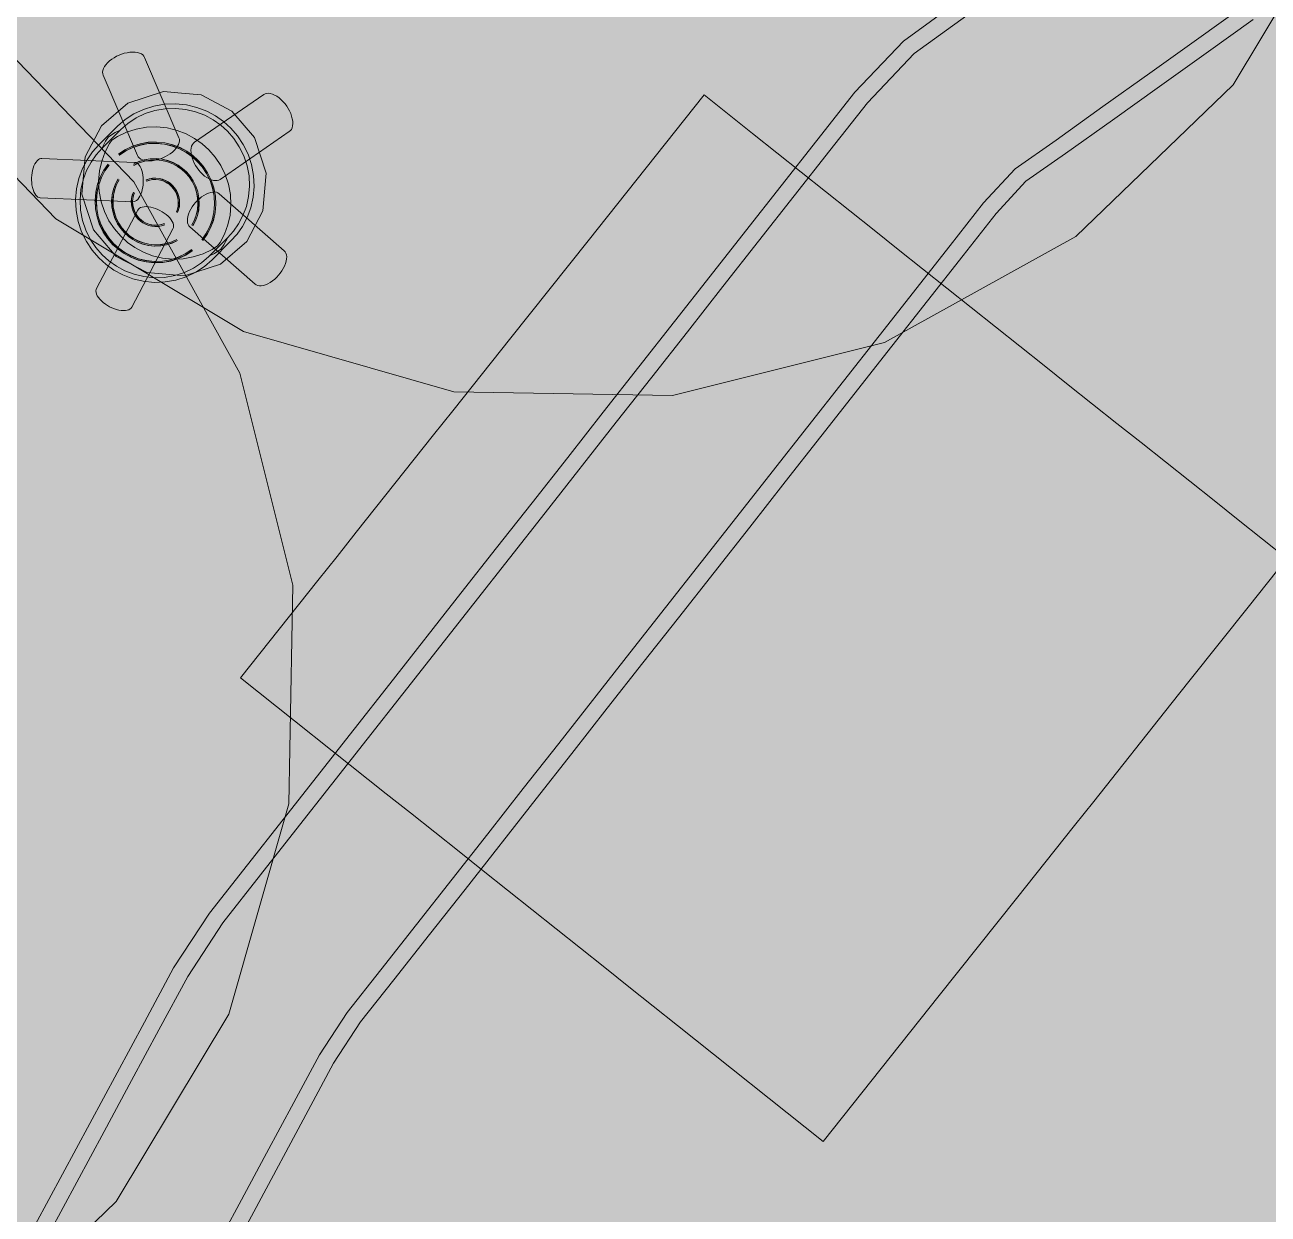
# Model space of a CAD drawing. Header units: millimetres. Extents: x -146962 to 322503, y -183624 to 284367.
# Drawn here: x 100815 to 104821, y 47079 to 50912 of the extents above; entities that cross this region are included whole.
import ezdxf

# ---------------------------------------------------------------- set-up
doc = ezdxf.new("R2010")
doc.units = ezdxf.units.MM
doc.layers.add('06_部屋の色', color=8, linetype='Continuous', lineweight=0)
doc.layers.add('30_敷地・外構', color=8, linetype='Continuous', lineweight=9)

msp = doc.modelspace()

# ---------------------------------------------------------------- hatches: boundary and pattern name
at = {"layer": '06_部屋の色', "true_color": 0xdde9cf}
msp.add_hatch(color=8, dxfattribs=at).paths.add_polyline_path([(83510.2, 29400.8), (83510.3, 31670.6), (83754.2, 32064.6), (83999.1, 32458.1), (84244.9, 32850.9), (84491.7, 33243.1), (84739.4, 33634.8), (84988.1, 34025.8), (85237.8, 34416.3), (85488.3, 34806.1), (85739.9, 35195.3), (85992.4, 35583.9), (86245.8, 35971.8), (86500.2, 36359.2), (86755.5, 36745.9), (87011.8, 37132), (87269, 37517.5), (87527.2, 37902.4), (87786.3, 38286.6), (88046.3, 38670.2), (88307.2, 39053.2), (88569.1, 39435.5), (88832, 39817.2), (89095.7, 40198.2), (89360.4, 40578.6), (89626, 40958.3), (89892.5, 41337.4), (90160, 41715.9), (90428.4, 42093.7), (90697.7, 42470.8), (90967.9, 42847.3), (91239, 43223.1), (91511.1, 43598.3), (91784.1, 43972.8), (92058, 44346.6), (92332.7, 44719.7), (92608.4, 45092.2), (92885.1, 45464), (93162.6, 45835.2), (93441, 46205.6), (93720.3, 46575.4), (94000.5, 46944.5), (94281.7, 47312.9), (94563.7, 47680.6), (94846.6, 48047.7), (95130.4, 48414), (95415.1, 48779.7), (95700.7, 49144.6), (95987.2, 49508.9), (96274.5, 49872.4), (96562.8, 50235.3), (96851.9, 50597.4), (97142, 50958.9), (97432.9, 51319.6), (97724.6, 51679.7), (98017.3, 52039), (98310.8, 52397.6), (98605.2, 52755.5), (98900.5, 53112.6), (99196.7, 53469.1), (99493.7, 53824.8), (99791.6, 54179.8), (100090.3, 54534), (100389.9, 54887.6), (100690.4, 55240.4), (100991.8, 55592.4), (101293.9, 55943.8), (101597, 56294.4), (101900.9, 56644.2), (102205.6, 56993.3), (102511.3, 57341.7), (102817.7, 57689.3), (103125, 58036.2), (103433.2, 58382.3), (103742.1, 58727.7), (104052, 59072.3), (104362.6, 59416.2), (104674.1, 59759.3), (104986.5, 60101.6), (105299.7, 60443.2), (105613.7, 60784), (105928.5, 61124.1), (106244.2, 61463.4), (106560.7, 61801.9), (106878, 62139.6), (107196.1, 62476.6), (107515.1, 62812.7), (107834.9, 63148.1), (108155.5, 63482.8), (108476.9, 63816.6), (108799.1, 64149.7), (109122.2, 64481.9), (109446, 64813.4), (109770.7, 65144.1), (110096.1, 65474), (110422.4, 65803.1), (110749.4, 66131.4), (111077.3, 66458.9), (111406, 66785.6), (111735.4, 67111.5), (112065.7, 67436.6), (112396.7, 67760.9), (112728.6, 68084.4), (113061.2, 68407.1), (113394.6, 68728.9), (113728.8, 69050), (114063.8, 69370.2), (114399.5, 69689.6), (114736, 70008.2), (115073.4, 70326), (115411.4, 70642.9), (115750.3, 70959.1), (116089.9, 71274.4), (116430.3, 71588.8), (116771.5, 71902.5), (117113.4, 72215.3), (117456.1, 72527.2), (117799.5, 72838.4), (118596.9, 72838.3), (118594.5, 29398.9)])
at = {"layer": '30_敷地・外構', "true_color": 0xcfe3ef}
for points in [[(112562.5, 65385.2), (112685.6, 65564), (112792.1, 65716), (112898.5, 65868.1), (113004.9, 66020.1), (113111.3, 66172.1), (113217.8, 66324.1), (113324.2, 66476.1), (113430.6, 66628.2), (113537, 66780.2), (113643.5, 66932.2), (113749.9, 67084.2), (113862.3, 67244.4), (114046, 67452.7), (114297.5, 67549), (114473.6, 67607.7), (114649.6, 67666.4), (114825.7, 67725), (115001.7, 67783.7), (115017.5, 67736.3), (115175.6, 67261.9), (115191.4, 67214.5), (115015.4, 67155.8), (114839.3, 67097.1), (114663.3, 67038.5), (114487.2, 66979.8), (114386.7, 66958.8), (114341.9, 66883.9), (114241.4, 66740.1), (114135, 66588.1), (114028.6, 66436.1), (113922.1, 66284.1), (113815.7, 66132), (113709.3, 65980), (113602.9, 65828), (113496.4, 65676), (113390, 65524), (113283.6, 65371.9), (113177.2, 65219.9), (113087.5, 65094.7), (113034.2, 64964.6), (112979.4, 64799.4), (112744.6, 64095.2), (112685.9, 63919.2), (112392.5, 63039), (112332.3, 62858.5), (112248.7, 62641), (112113.9, 62456), (112002.5, 62307.6), (111891.2, 62159.1), (111779.8, 62010.7), (111668.5, 61862.2), (111445.8, 61565.3), (111334.4, 61416.9), (110889, 60823.1), (110777.7, 60674.6), (110555, 60377.7), (110465.4, 60262.6), (110415.3, 60129.3), (110351.1, 59958.1), (110155.6, 59436.9), (110090.4, 59263.1), (109829.8, 58568.1), (109764.6, 58394.4), (109699.4, 58220.6), (109634.7, 58047.9), (109573.8, 57882.2), (109521.6, 57712.4), (109303.3, 57003), (109248.7, 56825.6), (109139.5, 56470.9), (109085, 56293.6), (109030.4, 56116.2), (108975.8, 55938.8), (108866.6, 55584.1), (108805.4, 55387.4), (108708.7, 55180.5), (108591.9, 55006.6), (108487.7, 54853), (108383.5, 54699.5), (108279.2, 54546), (108175, 54392.4), (108070.8, 54238.9), (107966.6, 54085.3), (107758.2, 53778.2), (107654, 53624.7), (107549.8, 53471.1), (107445.6, 53317.6), (107237.2, 53010.5), (107133, 52856.9), (107028.8, 52703.4), (106917.7, 52540.1), (106767.5, 52357), (106584.8, 52223.1), (106433.8, 52115.3), (106282.8, 52007.4), (106131.8, 51899.6), (105980.8, 51791.7), (105829.8, 51683.8), (105527.8, 51468.1), (105376.8, 51360.3), (105225.7, 51252.4), (105074.7, 51144.6), (104923.7, 51036.7), (104772.7, 50928.9), (104621.7, 50821), (104470.7, 50713.2), (104319.7, 50605.3), (104168.7, 50497.5), (104040.5, 50407.7), (103944.6, 50304.2), (103838.4, 50168.6), (103723.7, 50022.7), (103609.1, 49876.8), (103379.8, 49584.9), (103265.1, 49439), (103150.5, 49293.1), (102921.1, 49001.3), (102806.5, 48855.4), (102691.8, 48709.5), (102577.2, 48563.6), (102462.5, 48417.6), (102233.2, 48125.8), (102118.5, 47979.9), (102003.9, 47834), (101896.9, 47698.3), (101809.6, 47565.3), (101728, 47413.3), (101552.1, 47086.5), (101464.1, 46923.1), (101376.1, 46759.7), (101288.1, 46596.3), (101200.1, 46432.9), (101112.1, 46269.6), (101024.1, 46106.2), (100936.2, 45942.8), (100848.2, 45779.4), (100760.2, 45616), (100672.2, 45452.6), (100584.2, 45289.3), (100499.8, 45132.8), (100426.3, 44977.3), (100355.4, 44811.8), (100282.3, 44641.2), (100209.2, 44470.7), (100136.1, 44300.1), (100062.9, 44129.5), (99989.8, 43959), (99916.7, 43788.4), (99843.6, 43617.9), (99770.5, 43447.3), (99697.4, 43276.7), (99624.3, 43106.2), (99551.2, 42935.6), (99478.1, 42765), (99405, 42594.5), (99336.2, 42434.5), (99294.8, 42330.5), (99308.9, 42203.9), (99321.3, 42018.7), (99345.9, 41648.4), (99358.3, 41463.3), (99370.6, 41278.1), (99382.9, 41092.9), (99407.6, 40722.6), (99419.9, 40537.5), (99432.3, 40352.3), (99444.6, 40167.1), (99456.9, 39982), (99469.3, 39796.8), (99481.6, 39611.7), (99487.5, 39471.4), (99540.6, 39343.7), (99608.9, 39172.9), (99677.9, 39000.6), (99746.8, 38828.3), (99815.7, 38656), (99884.6, 38483.7), (99953.5, 38311.4), (100022.4, 38139.1), (100091.3, 37966.8), (100160.2, 37794.5), (100229.1, 37622.2), (100298, 37449.9), (100435.9, 37105.3), (100504.8, 36933), (100573.7, 36760.7), (100638.1, 36598.9), (100710.7, 36451.5), (100798.3, 36298.5), (100982.4, 35976.3), (101074.5, 35815.2), (101810.9, 34526.2), (101903, 34365), (101995.1, 34203.9), (102087.1, 34042.8), (102179.9, 33880.4), (102274.4, 33711.1), (102360.5, 33539), (102443.5, 33373), (102526.5, 33207.1), (102609.4, 33041.1), (102692.4, 32875.1), (102775.4, 32709.1), (102858.4, 32543.1), (102941.4, 32377.1), (103024.3, 32211.2), (103107.3, 32045.2), (103190.3, 31879.2), (103273.3, 31713.2), (103356.3, 31547.2), (103455.8, 31341), (103500, 31101), (103511.7, 30898.7), (103522, 30713.4), (103532.3, 30528.1), (103552.9, 30157.5), (103563.2, 29972.2), (103583.7, 29601.7), (103594, 29416.4), (103544.1, 29413.6), (103044.9, 29385.9), (102994.9, 29383.1), (102984.7, 29568.4), (102974.4, 29753.7), (102953.8, 30124.3), (102943.5, 30309.5), (102923, 30680.1), (102912.7, 30865.4), (102903.8, 31033.6), (102886, 31153.2), (102819.6, 31278.9), (102736.6, 31444.9), (102653.6, 31610.9), (102570.7, 31776.9), (102487.7, 31942.9), (102404.7, 32108.8), (102321.7, 32274.8), (102238.7, 32440.8), (102155.7, 32606.8), (102072.8, 32772.8), (101989.8, 32938.8), (101906.8, 33104.7), (101823.8, 33270.7), (101744, 33430.6), (101657.5, 33585.3), (101566.2, 33745.1), (101474.1, 33906.3), (100645.6, 35356.4), (100553.5, 35517.5), (100369.4, 35839.8), (100277.3, 36000.9), (100180.8, 36170.2), (100090, 36355), (100016.6, 36537.9), (99947.7, 36710.2), (99809.9, 37054.8), (99740.9, 37227.1), (99672, 37399.4), (99603.1, 37571.7), (99534.2, 37744), (99465.3, 37916.3), (99396.4, 38088.6), (99327.5, 38260.9), (99189.7, 38605.5), (99120.8, 38777.8), (99051.9, 38950.1), (98982.3, 39123.9), (98901.7, 39341.7), (98882.9, 39571.8), (98870.6, 39756.9), (98858.3, 39942.1), (98833.6, 40312.4), (98821.3, 40497.6), (98808.9, 40682.7), (98796.6, 40867.9), (98771.9, 41238.2), (98759.6, 41423.4), (98747.3, 41608.5), (98734.9, 41793.7), (98722.6, 41978.9), (98710.2, 42164), (98699.8, 42407.8), (98776.1, 42649.7), (98853.5, 42830.9), (98926.6, 43001.4), (98999.7, 43172), (99072.8, 43342.6), (99145.9, 43513.1), (99292.1, 43854.2), (99365.3, 44024.8), (99511.5, 44365.9), (99584.6, 44536.5), (99730.8, 44877.6), (99803.9, 45048.2), (99879.3, 45223.8), (99964.3, 45403.5), (100055.9, 45573.7), (100231.9, 45900.5), (100319.9, 46063.9), (100407.9, 46227.3), (100495.9, 46390.7), (100583.9, 46554), (100671.8, 46717.4), (100847.8, 47044.2), (100935.8, 47207.6), (101023.8, 47371), (101111.8, 47534.4), (101199.8, 47697.7), (101294.2, 47872.4), (101409.8, 48048.6), (101532.1, 48204.7), (101646.8, 48350.6), (101876.1, 48642.5), (101990.7, 48788.4), (102220.1, 49080.2), (102334.7, 49226.1), (102449.4, 49372), (102564, 49517.9), (102678.7, 49663.8), (102793.3, 49809.7), (102908, 49955.7), (103022.7, 50101.6), (103137.3, 50247.5), (103366.6, 50539.3), (103489.8, 50695.5), (103646.1, 50859.8), (103820, 50985.7), (103971, 51093.6), (104273, 51309.3), (104424, 51417.1), (104575, 51525), (104726, 51632.8), (104877, 51740.7), (105028, 51848.6), (105179.1, 51956.4), (105481.1, 52172.1), (105632.1, 52280), (105934.1, 52495.7), (106085.1, 52603.5), (106236.1, 52711.4), (106355.5, 52793.2), (106435, 52896.4), (106532.3, 53040.3), (106636.5, 53193.8), (106844.9, 53500.9), (106949.1, 53654.5), (107053.3, 53808), (107157.5, 53961.6), (107261.7, 54115.1), (107366, 54268.7), (107574.4, 54575.8), (107678.6, 54729.3), (107782.8, 54882.9), (107887, 55036.4), (108095.4, 55343.5), (108187, 55476.8), (108245.3, 55602.6), (108293.2, 55760.6), (108402.3, 56115.3), (108456.9, 56292.7), (108511.5, 56470), (108566.1, 56647.4), (108729.8, 57179.5), (108784.4, 57356.8), (108839, 57534.2), (108893.6, 57711.6), (108948.2, 57888.9), (109005.2, 58073.9), (109072.1, 58256.6), (109137.7, 58431.3), (109202.8, 58605.1), (109268, 58778.8), (109528.7, 59473.8), (109593.8, 59647.6), (109789.3, 60168.9), (109855.5, 60345.2), (109941.9, 60556), (110075, 60737.8), (110409.1, 61183.1), (110520.4, 61331.6), (110743.1, 61628.5), (110854.5, 61776.9), (110965.8, 61925.4), (111077.2, 62073.8), (111411.2, 62519.2), (111522.6, 62667.6), (111633.9, 62816.1), (111721.8, 62928), (111766.1, 63057.2), (111823.3, 63228.7), (111999.4, 63756.9), (112058, 63932.9), (112116.7, 64109), (112234.1, 64461.1), (112292.8, 64637.1), (112410.2, 64989.2), (112472.7, 65176.1)], [(112729.1, 65533.6), (112835.5, 65685.6), (112941.9, 65837.7), (113048.3, 65989.7), (113154.8, 66141.7), (113261.2, 66293.7), (113474, 66597.8), (113580.5, 66749.8), (113686.9, 66901.8), (113793.3, 67053.8), (113904.6, 67212.6), (114076.1, 67409.1), (114314.3, 67498.7), (114490.3, 67557.4), (114666.4, 67616.1), (114842.4, 67674.7), (115018.5, 67733.4), (115174.7, 67264.8), (114646.5, 67088.7), (114470.5, 67030.1), (114356.6, 67002.4), (114299.5, 66915.8), (114198, 66770.5), (114091.6, 66618.5), (113878.7, 66314.5), (113772.3, 66162.4), (113665.9, 66010.4), (113559.4, 65858.4), (113453, 65706.4), (113346.6, 65554.4), (113240.2, 65402.3), (113133.7, 65250.3), (113041.1, 65120.4), (112984.6, 64983.3), (112929.1, 64816.2), (112635.7, 63936), (112577, 63759.9), (112342.2, 63055.7), (112282.2, 62876), (112202.2, 62666.4), (112071.5, 62487.9), (111737.4, 62042.5), (111626.1, 61894.1), (111514.7, 61745.6), (111403.4, 61597.1), (111180.7, 61300.2), (111069.3, 61151.8), (110623.9, 60558), (110512.6, 60409.5), (110419.1, 60288.6), (110365.8, 60148.3), (110301.5, 59976.8), (110040.8, 59281.8), (109975.7, 59108), (109780.1, 58586.7), (109715, 58413), (109649.8, 58239.2), (109585, 58066.3), (109523.5, 57899.2), (109471, 57728), (109416.4, 57550.7), (109361.8, 57373.3), (109307.2, 57195.9), (109198.1, 56841.2), (109143.5, 56663.9), (108979.7, 56131.8), (108925.1, 55954.4), (108870.6, 55777.1), (108816, 55599.7), (108755.9, 55406.4), (108662.6, 55206.6), (108548, 55036.4), (108339.6, 54729.3), (108235.4, 54575.7), (108131.2, 54422.2), (108027, 54268.6), (107818.6, 53961.5), (107714.4, 53808), (107610.2, 53654.4), (107505.9, 53500.9), (107401.7, 53347.3), (107297.5, 53193.8), (107089.1, 52886.7), (106984.9, 52733.1), (106875.1, 52571.6), (106731.1, 52395.5), (106554, 52266.2), (106403, 52158.4), (106252, 52050.5), (106101, 51942.7), (105950, 51834.8), (105799, 51727), (105648, 51619.1), (105497, 51511.3), (105346, 51403.4), (105194.9, 51295.6), (105043.9, 51187.7), (104741.9, 50972), (104590.9, 50864.2), (104439.9, 50756.3), (104288.9, 50648.5), (104137.9, 50540.6), (104005.7, 50447.6), (103904.4, 50338.7), (103796.7, 50201.3), (103567.4, 49909.5), (103452.8, 49763.6), (103223.4, 49471.8), (103108.8, 49325.9), (102994.1, 49179.9), (102879.5, 49034), (102764.8, 48888.1), (102535.5, 48596.3), (102420.8, 48450.4), (102306.2, 48304.5), (102191.5, 48158.6), (102076.9, 48012.7), (101962.2, 47866.7), (101853.9, 47729.2), (101764.1, 47592.5), (101681.4, 47438.4), (101593.4, 47275), (101505.4, 47111.6), (101417.4, 46948.2), (101329.4, 46784.8), (101241.4, 46621.5), (101153.5, 46458.1), (101065.5, 46294.7), (100977.5, 46131.3), (100889.5, 45967.9), (100801.5, 45804.5), (100713.5, 45641.1), (100625.5, 45477.8), (100537.5, 45314.4), (100452.5, 45156.7), (100377.9, 44999), (100306.7, 44832.7), (100233.6, 44662.1), (100160.5, 44491.5), (100014.2, 44150.4), (99941.1, 43979.9), (99868, 43809.3), (99794.9, 43638.7), (99721.8, 43468.2), (99648.7, 43297.6), (99575.6, 43127.1), (99502.5, 42956.5), (99429.4, 42785.9), (99356.3, 42615.4), (99286.7, 42453.5), (99242.2, 42337.3), (99256, 42200.4), (99268.4, 42015.2), (99280.7, 41830.1), (99305.4, 41459.7), (99317.7, 41274.6), (99330, 41089.4), (99342.4, 40904.3), (99354.7, 40719.1), (99367, 40533.9), (99379.4, 40348.8), (99391.7, 40163.6), (99404, 39978.5), (99428.7, 39608.1), (99435.8, 39459.9), (99491.3, 39324.3), (99559.7, 39153.2), (99628.6, 38980.9), (99697.6, 38808.6), (99766.5, 38636.3), (99835.4, 38464), (99904.3, 38291.7), (99973.2, 38119.4), (100042.1, 37947.1), (100111, 37774.8), (100179.9, 37602.5), (100248.8, 37430.2), (100317.7, 37257.9), (100386.7, 37085.6), (100455.6, 36913.3), (100524.5, 36741), (100589.7, 36577.4), (100663.9, 36426.7), (100752.3, 36272.3), (101488.8, 34983.3), (101580.8, 34822.1), (101949, 34177.6), (102041.1, 34016.5), (102133.8, 33854.3), (102227.5, 33686.3), (102313.1, 33515.3), (102396.1, 33349.3), (102479.1, 33183.4), (102562, 33017.4), (102645, 32851.4), (102728, 32685.4), (102811, 32519.4), (102894, 32353.4), (102976.9, 32187.5), (103059.9, 32021.5), (103142.9, 31855.5), (103225.9, 31689.5), (103308.9, 31523.5), (103405.5, 31324.4), (103447.4, 31095.1), (103458.8, 30895.7), (103469.1, 30710.4), (103489.7, 30339.9), (103500, 30154.6), (103520.5, 29784), (103530.8, 29598.7), (103541.1, 29413.4), (103047.9, 29386.1), (103037.6, 29571.3), (103017, 29941.9), (103006.7, 30127.2), (102975.9, 30683.1), (102965.6, 30868.3), (102956.5, 31039.5), (102936.3, 31169.7), (102867, 31302.6), (102784, 31468.6), (102701, 31634.6), (102618.1, 31800.6), (102535.1, 31966.6), (102452.1, 32132.5), (102369.1, 32298.5), (102286.1, 32464.5), (102203.2, 32630.5), (102120.2, 32796.5), (102037.2, 32962.5), (101954.2, 33128.4), (101871.2, 33294.4), (101790.8, 33455.4), (101703.7, 33611.3), (101612.2, 33771.4), (100967.8, 34899.3), (100875.7, 35060.4), (100323.3, 36027.2), (100227.6, 36195), (100138.4, 36376.5), (100065.8, 36557.5), (99996.9, 36729.9), (99928, 36902.2), (99790.2, 37246.8), (99721.2, 37419.1), (99652.3, 37591.4), (99583.4, 37763.7), (99514.5, 37936), (99445.6, 38108.3), (99376.7, 38280.6), (99307.8, 38452.9), (99238.9, 38625.2), (99170, 38797.5), (99101.1, 38969.8), (99031.7, 39143.3), (98953.4, 39353.2), (98935.8, 39575.3), (98923.5, 39760.5), (98911.1, 39945.6), (98898.8, 40130.8), (98886.5, 40315.9), (98874.1, 40501.1), (98849.5, 40871.4), (98837.1, 41056.6), (98824.8, 41241.7), (98812.5, 41426.9), (98787.8, 41797.2), (98775.5, 41982.4), (98763.1, 42167.5), (98752.3, 42400.9), (98825.5, 42630.7), (98902.2, 42810), (98975.3, 42980.5), (99048.4, 43151.1), (99121.5, 43321.7), (99194.6, 43492.2), (99267.8, 43662.8), (99340.9, 43833.4), (99414, 44003.9), (99560.2, 44345), (99633.3, 44515.6), (99779.5, 44856.7), (99852.6, 45027.3), (99927.6, 45202.1), (100011.6, 45379.5), (100102.6, 45548.6), (100278.6, 45875.4), (100366.6, 46038.8), (100454.5, 46202.2), (100542.5, 46365.5), (100630.5, 46528.9), (100718.5, 46692.3), (100894.5, 47019.1), (100982.5, 47182.5), (101070.5, 47345.8), (101158.5, 47509.2), (101246.4, 47672.6), (101339.7, 47845.3), (101452.8, 48017.7), (101573.8, 48172), (101688.4, 48317.9), (101803.1, 48463.8), (101917.8, 48609.7), (102032.4, 48755.6), (102261.7, 49047.4), (102376.4, 49193.4), (102491, 49339.3), (102720.4, 49631.1), (102835, 49777), (102949.7, 49922.9), (103064.3, 50068.8), (103179, 50214.7), (103293.6, 50360.6), (103408.3, 50506.6), (103530, 50661), (103680.9, 50819.9), (103850.8, 50942.6), (104001.8, 51050.5), (104152.8, 51158.3), (104303.8, 51266.2), (104454.8, 51374), (104756.8, 51589.7), (104907.8, 51697.6), (105058.8, 51805.4), (105209.9, 51913.3), (105360.9, 52021.1), (105511.9, 52129), (105662.9, 52236.8), (105813.9, 52344.7), (105964.9, 52452.5), (106115.9, 52560.4), (106266.9, 52668.2), (106391.9, 52754.7), (106477.6, 52865), (106576.2, 53010.5), (106680.4, 53164.1), (106784.6, 53317.6), (106993, 53624.7), (107097.2, 53778.3), (107201.4, 53931.8), (107305.6, 54085.4), (107409.8, 54238.9), (107514, 54392.5), (107722.4, 54699.6), (107826.6, 54853.1), (107930.8, 55006.7), (108035, 55160.2), (108139.3, 55313.8), (108233.1, 55450.6), (108294.7, 55583.6), (108343.8, 55745), (108398.4, 55922.4), (108562.2, 56454.4), (108616.7, 56631.8), (108671.3, 56809.2), (108889.7, 57518.6), (108944.2, 57696), (108998.8, 57873.3), (109055.4, 58056.9), (109121.8, 58238.1), (109187.3, 58412.7), (109252.4, 58586.5), (109317.6, 58760.2), (109643.5, 59629), (109708.6, 59802.7), (109839, 60150.2), (109904.9, 60326.2), (109988.2, 60530.1), (110117.4, 60706), (110228.8, 60854.4), (110674.2, 61448.2), (110785.5, 61596.7), (111008.2, 61893.6), (111119.6, 62042), (111230.9, 62190.5), (111342.3, 62338.9), (111676.3, 62784.3), (111768.4, 62902.7), (111816.1, 63039.6), (111873.6, 63212), (111932.2, 63388), (112108.3, 63916.2), (112167, 64092.2), (112225.7, 64268.2), (112343.1, 64620.3), (112401.8, 64796.4), (112460.5, 64972.4), (112522.3, 65157.4), (112608.8, 65359.5)]]:
    msp.add_hatch(color=8, dxfattribs=at).paths.add_polyline_path(points)
at = {"layer": '30_敷地・外構', "true_color": 0xcfe0b8}
for points in [[(100989.7, 54570.2), (101606.2, 54911.9), (102290.1, 55082.4), (102994.8, 55070.1), (103672.4, 54875.8), (104276.5, 54512.8), (104766.2, 54005.8), (105107.9, 53389.3), (105278.4, 52705.4), (105266.1, 52000.7), (105071.8, 51323.2), (104708.8, 50719), (104201.8, 50229.4), (103585.3, 49887.7), (102901.4, 49717.1), (102196.7, 49729.4), (101519.1, 49923.7), (100915, 50286.7), (100425.3, 50793.8), (100083.6, 51410.2), (99913.1, 52094.1), (99925.4, 52798.9), (100119.7, 53476.4), (100482.7, 54080.6)], [(96519.5, 49876.6), (96882.5, 50480.8), (97389.5, 50970.4), (98006, 51312.1), (98689.9, 51482.6), (99394.6, 51470.3), (100072.2, 51276), (100676.3, 50913), (101166, 50406), (101507.7, 49789.5), (101678.2, 49105.6), (101665.9, 48400.9), (101471.6, 47723.4), (101108.6, 47119.2), (100601.6, 46629.6), (99985.1, 46287.9), (99301.2, 46117.3), (98596.5, 46129.6), (97918.9, 46323.9), (97314.8, 46686.9), (96825.1, 47194), (96483.4, 47810.4), (96312.9, 48494.3), (96325.2, 49199.1)], [(101633.9, 48964.2), (101696.2, 49042.4), (101758.4, 49120.7), (101820.7, 49198.9), (101882.9, 49277.2), (102131.9, 49590.2), (102194.2, 49668.5), (102256.4, 49746.8), (102318.7, 49825), (102380.9, 49903.3), (102629.9, 50216.3), (102692.2, 50294.6), (102754.4, 50372.9), (102816.7, 50451.1), (102878.9, 50529.4), (102941.2, 50607.6), (103003.4, 50685.9), (103160, 50561.4), (103238.2, 50499.1), (103316.5, 50436.9), (103473, 50312.4), (103551.3, 50250.1), (103629.5, 50187.9), (103707.8, 50125.6), (103786.1, 50063.4), (103864.3, 50001.1), (103942.6, 49938.9), (104020.8, 49876.6), (104099.1, 49814.4), (104177.4, 49752.1), (104255.6, 49689.9), (104333.9, 49627.6), (104412.1, 49565.4), (104568.7, 49440.9), (104646.9, 49378.6), (104725.2, 49316.4), (104881.7, 49191.9), (104819.5, 49113.6), (104757.2, 49035.3), (104570.5, 48800.6), (104508.2, 48722.3), (104259.2, 48409.3), (104196.9, 48331), (104134.7, 48252.7), (104072.4, 48174.5), (104010.2, 48096.2), (103761.2, 47783.2), (103698.9, 47704.9), (103512.2, 47470.1), (103449.9, 47391.9), (103387.7, 47313.6), (102918.1, 47687.1), (102839.8, 47749.4), (102761.6, 47811.6), (102683.3, 47873.9), (102605.1, 47936.1), (102526.8, 47998.4), (102448.5, 48060.6), (102370.3, 48122.9), (102292, 48185.1), (102213.8, 48247.4), (102135.5, 48309.6), (102057.2, 48371.9), (101979, 48434.1), (101509.4, 48807.6), (101571.7, 48885.9)]]:
    msp.add_hatch(color=8, dxfattribs=at).paths.add_polyline_path(points)

# ---------------------------------------------------------------- linework, layer by layer
at = {"layer": '30_敷地・外構'}
for points in [[(98006, 51312.1), (98689.9, 51482.6), (99394.6, 51470.3), (100072.2, 51276), (100676.3, 50913), (101166, 50406), (101507.7, 49789.5), (101678.2, 49105.6), (101665.9, 48400.9), (101471.6, 47723.4), (101108.6, 47119.2), (100601.6, 46629.6), (99985.1, 46287.9), (99301.2, 46117.3), (98596.5, 46129.6), (97918.9, 46323.9)], [(105071.8, 51323.2), (104708.8, 50719), (104201.8, 50229.4), (103585.3, 49887.7), (102901.4, 49717.1), (102196.7, 49729.4), (101519.1, 49923.7), (100915, 50286.7), (100425.3, 50793.8), (100083.6, 51410.2)], [(100847.8, 47044.2), (100935.8, 47207.6), (101023.8, 47371), (101111.8, 47534.4), (101199.8, 47697.7), (101294.2, 47872.4), (101409.8, 48048.6), (101532.1, 48204.7), (101646.8, 48350.6), (101876.1, 48642.5), (101990.7, 48788.4), (102220.1, 49080.2), (102334.7, 49226.1), (102449.4, 49372), (102564, 49517.9), (102678.7, 49663.8), (102793.3, 49809.7), (102908, 49955.7), (103022.7, 50101.6), (103137.3, 50247.5), (103366.6, 50539.3), (103489.8, 50695.5), (103646.1, 50859.8), (103820, 50985.7)], [(104741.9, 50972), (104590.9, 50864.2), (104439.9, 50756.3), (104288.9, 50648.5), (104137.9, 50540.6), (104005.7, 50447.6), (103904.4, 50338.7), (103796.7, 50201.3), (103567.4, 49909.5), (103452.8, 49763.6), (103223.4, 49471.8), (103108.8, 49325.9), (102994.1, 49179.9), (102879.5, 49034), (102764.8, 48888.1), (102535.5, 48596.3), (102420.8, 48450.4), (102306.2, 48304.5), (102191.5, 48158.6), (102076.9, 48012.7), (101962.2, 47866.7), (101853.9, 47729.2), (101764.1, 47592.5), (101681.4, 47438.4), (101593.4, 47275), (101505.4, 47111.6), (101417.4, 46948.2)], [(100894.5, 47019.1), (100982.5, 47182.5), (101070.5, 47345.8), (101158.5, 47509.2), (101246.4, 47672.6), (101339.7, 47845.3), (101452.8, 48017.7), (101573.8, 48172), (101688.4, 48317.9), (101803.1, 48463.8), (101917.8, 48609.7), (102032.4, 48755.6), (102261.7, 49047.4), (102376.4, 49193.4), (102491, 49339.3), (102720.4, 49631.1), (102835, 49777), (102949.7, 49922.9), (103064.3, 50068.8), (103179, 50214.7), (103293.6, 50360.6), (103408.3, 50506.6), (103530, 50661), (103680.9, 50819.9), (103850.8, 50942.6)], [(104772.7, 50928.9), (104621.7, 50821), (104470.7, 50713.2), (104319.7, 50605.3), (104168.7, 50497.5), (104040.5, 50407.7), (103944.6, 50304.2), (103838.4, 50168.6), (103723.7, 50022.7), (103609.1, 49876.8), (103379.8, 49584.9), (103265.1, 49439), (103150.5, 49293.1), (102921.1, 49001.3), (102806.5, 48855.4), (102691.8, 48709.5), (102577.2, 48563.6), (102462.5, 48417.6), (102233.2, 48125.8), (102118.5, 47979.9), (102003.9, 47834), (101896.9, 47698.3), (101809.6, 47565.3), (101728, 47413.3), (101552.1, 47086.5), (101464.1, 46923.1)], [(101067, 50749.9), (101065.6, 50754.4), (101065.2, 50759.5), (101066, 50765.1), (101068, 50771), (101071.2, 50777.3), (101075.7, 50783.6), (101081.3, 50789.8), (101087.7, 50795.7), (101094.9, 50801.2), (101102.6, 50806.2), (101110.5, 50810.6), (101118.5, 50814.3), (101126.6, 50817.4), (101135.2, 50820.2), (101144.1, 50822.3), (101153.1, 50823.7), (101161.9, 50824.2), (101170.2, 50824), (101177.8, 50822.8), (101184.6, 50820.9), (101190.3, 50818.2), (101194.8, 50814.9), (101198.3, 50811.1), (101200.6, 50807), (101311.3, 50548), (101312.7, 50543.4), (101313.1, 50538.3), (101312.3, 50532.8), (101310.3, 50526.8), (101307.1, 50520.6), (101302.6, 50514.3), (101297.1, 50508), (101290.6, 50502.1), (101283.4, 50496.6), (101275.7, 50491.6), (101267.8, 50487.3), (101259.8, 50483.6), (101251.7, 50480.4), (101243.1, 50477.7), (101234.2, 50475.6), (101225.2, 50474.2), (101216.4, 50473.6), (101208.1, 50473.9), (101200.5, 50475), (101193.7, 50476.9), (101188.1, 50479.6), (101183.5, 50482.9), (101180, 50486.7), (101177.7, 50490.8), (101067, 50749.9)], [(101146.6, 50659.1), (101261.8, 50696.9), (101320, 50691.6), (101382.6, 50685.9), (101481.8, 50633.9), (101554.8, 50548.9), (101592.7, 50433.7), (101581.7, 50312.9), (101529.6, 50213.7), (101444.7, 50140.7), (101329.5, 50102.8), (101208.7, 50113.8), (101109.5, 50165.9), (101036.4, 50250.8), (100998.6, 50366), (101009.6, 50486.8), (101061.6, 50586), (101146.6, 50659.1)], [(101356.9, 50474.6), (101353.8, 50483.1), (101351.5, 50491.6), (101350.2, 50499.9), (101349.9, 50507.6), (101350.6, 50514.7), (101352.2, 50520.9), (101354.6, 50526.1), (101357.8, 50530.2), (101361.4, 50533.4), (101584.4, 50687.3), (101588.7, 50689.6), (101593.7, 50691), (101599.4, 50691.4), (101605.7, 50690.7), (101612.6, 50688.9), (101619.7, 50685.8), (101627, 50681.7), (101634.1, 50676.6), (101641, 50670.6), (101647.4, 50664.1), (101653.3, 50657.3), (101658.5, 50650.3), (101663.2, 50642.9), (101667.6, 50635), (101671.4, 50626.7), (101674.4, 50618.2), (101676.7, 50609.6), (101678, 50601.4), (101678.3, 50593.6), (101677.6, 50586.6), (101676, 50580.4), (101673.6, 50575.2), (101670.5, 50571), (101666.8, 50567.8), (101443.8, 50414), (101439.6, 50411.7), (101434.6, 50410.2), (101428.8, 50409.8), (101422.5, 50410.5), (101415.7, 50412.4), (101408.5, 50415.4), (101401.3, 50419.6), (101394.1, 50424.7), (101387.2, 50430.6), (101380.8, 50437.1), (101374.9, 50444), (101369.7, 50451), (101365, 50458.3), (101360.7, 50466.2), (101356.9, 50474.6)], [(101633.9, 48964.2), (101696.2, 49042.4), (101758.4, 49120.7), (101820.7, 49198.9), (101882.9, 49277.2), (102131.9, 49590.2), (102194.2, 49668.5), (102256.4, 49746.8), (102318.7, 49825), (102380.9, 49903.3), (102629.9, 50216.3), (102692.2, 50294.6), (102754.4, 50372.9), (102816.7, 50451.1), (102878.9, 50529.4), (102941.2, 50607.6), (103003.4, 50685.9), (103160, 50561.4), (103238.2, 50499.1), (103316.5, 50436.9), (103473, 50312.4), (103551.3, 50250.1), (103629.5, 50187.9), (103707.8, 50125.6), (103786.1, 50063.4), (103864.3, 50001.1), (103942.6, 49938.9), (104020.8, 49876.6), (104099.1, 49814.4), (104177.4, 49752.1), (104255.6, 49689.9), (104333.9, 49627.6), (104412.1, 49565.4), (104568.7, 49440.9), (104646.9, 49378.6), (104725.2, 49316.4), (104881.7, 49191.9), (104819.5, 49113.6), (104757.2, 49035.3), (104570.5, 48800.6), (104508.2, 48722.3), (104259.2, 48409.3), (104196.9, 48331), (104134.7, 48252.7), (104072.4, 48174.5), (104010.2, 48096.2), (103761.2, 47783.2), (103698.9, 47704.9), (103512.2, 47470.1), (103449.9, 47391.9), (103387.7, 47313.6), (102918.1, 47687.1), (102839.8, 47749.4), (102761.6, 47811.6), (102683.3, 47873.9), (102605.1, 47936.1), (102526.8, 47998.4), (102448.5, 48060.6), (102370.3, 48122.9), (102292, 48185.1), (102213.8, 48247.4), (102135.5, 48309.6), (102057.2, 48371.9), (101979, 48434.1), (101509.4, 48807.6), (101571.7, 48885.9), (101633.9, 48964.2)], [(101015.2, 50477.2), (101032.9, 50502.5), (101053.6, 50525.5), (101113.4, 50585.3), (101137.8, 50606.4), (101165.7, 50624.7), (101196.6, 50639.6), (101230, 50650.4), (101264.9, 50656.5), (101300.4, 50657.7), (101335.5, 50654.2), (101369.2, 50646), (101400.7, 50633.9), (101429.5, 50618.4), (101455.1, 50600.3), (101478.3, 50579.3), (101499.8, 50554.6), (101518.6, 50526.4), (101533.9, 50495.2), (101545.2, 50461.7), (101551.8, 50426.7), (101553.6, 50391.1), (101550.6, 50356.1), (101543, 50322.5), (101531.3, 50291.2), (101516.2, 50262.6), (101498.5, 50237.3), (101477.9, 50214.4), (101418, 50154.6), (101393.6, 50133.5), (101365.7, 50115.1), (101334.8, 50100.2), (101301.4, 50089.5), (101266.5, 50083.4), (101231, 50082.1), (101195.9, 50085.7), (101162.2, 50093.8), (101130.7, 50106), (101101.9, 50121.5), (101076.4, 50139.6), (101053.1, 50160.6), (101031.7, 50185.3), (101012.9, 50213.5), (100997.5, 50244.7), (100986.2, 50278.2), (100979.6, 50313.2), (100977.8, 50348.7), (100980.9, 50383.7), (100988.5, 50417.3), (101000.1, 50448.7), (101015.2, 50477.2)], [(101123.9, 50574.6), (101146.9, 50594.5), (101173.2, 50611.8), (101202.3, 50625.8), (101233.8, 50635.9), (101266.7, 50641.7), (101300.1, 50642.9), (101333.2, 50639.5), (101364.9, 50631.8), (101394.7, 50620.4), (101421.8, 50605.8), (101445.9, 50588.7), (101467.8, 50568.9), (101488, 50545.6), (101505.7, 50519.1), (101520.2, 50489.7), (101530.8, 50458.1), (101537.1, 50425.1), (101538.7, 50391.6), (101535.9, 50358.6), (101528.7, 50327), (101517.7, 50297.4), (101503.5, 50270.6), (101486.8, 50246.7), (101467.4, 50225.1), (101407.5, 50165.3), (101384.5, 50145.4), (101358.3, 50128.1), (101329.1, 50114.1), (101297.6, 50103.9), (101264.7, 50098.2), (101231.3, 50097), (101198.2, 50100.4), (101166.5, 50108), (101136.8, 50119.5), (101109.7, 50134.1), (101085.6, 50151.1), (101063.6, 50171), (101043.4, 50194.2), (101025.7, 50220.8), (101011.3, 50250.2), (101000.6, 50281.8), (100994.4, 50314.7), (100992.7, 50348.2), (100995.6, 50381.2), (101002.7, 50412.9), (101013.7, 50442.4), (101027.9, 50469.3), (101044.6, 50493.1), (101064.1, 50514.8), (101123.9, 50574.6)], [(101305.1, 50572), (101273.3, 50579.6), (101240.3, 50583), (101206.8, 50581.8), (101173.9, 50576.1), (101142.5, 50565.9), (101113.3, 50551.9), (101095.5, 50540.2), (101087.8, 50529.1), (101073.6, 50502.3), (101062.6, 50472.7), (101055.4, 50441.1), (101052.5, 50408.1), (101054.2, 50374.6), (101060.5, 50341.6), (101071.1, 50310), (101085.6, 50280.6), (101103.3, 50254.1), (101123.5, 50230.8), (101145.4, 50211), (101169.5, 50193.9), (101196.6, 50179.3), (101226.3, 50167.9), (101258.1, 50160.2), (101291.2, 50156.8), (101324.6, 50158), (101357.5, 50163.8), (101388.9, 50173.9), (101418.1, 50187.9), (101436, 50199.7), (101443.7, 50210.7), (101457.9, 50237.6), (101468.8, 50267.1), (101476, 50298.8), (101478.9, 50331.8), (101477.2, 50365.3), (101470.9, 50398.3), (101460.3, 50429.9), (101445.8, 50459.2), (101428.1, 50485.8), (101407.9, 50509.1), (101386, 50528.9), (101361.9, 50545.9), (101334.8, 50560.5), (101305.1, 50572)], [(101062.8, 50513.8), (101063, 50513.7), (101121.6, 50572.3), (101121.5, 50572.4), (101105.8, 50564.9), (101084.8, 50551.1), (101075, 50537.1), (101062.8, 50513.8)], [(101116.4, 50495.3), (101116.8, 50495.7), (101137.8, 50509.5), (101161.2, 50520.8), (101186.3, 50528.9), (101212.6, 50533.5), (101239.4, 50534.4), (101265.8, 50531.7), (101291.2, 50525.6), (101315, 50516.4), (101336.7, 50504.7), (101356, 50491.1), (101373.5, 50475.3), (101389.7, 50456.6), (101403.8, 50435.4), (101415.4, 50411.9), (101423.9, 50386.6), (101428.9, 50360.2), (101430.3, 50333.4), (101428, 50307), (101422.2, 50281.7), (101413.4, 50258.1), (101402.1, 50236.6), (101388.7, 50217.5), (101388.4, 50217.1), (101401.7, 50236.2), (101413.1, 50257.7), (101421.9, 50281.3), (101427.6, 50306.7), (101429.9, 50333.1), (101428.6, 50359.9), (101423.5, 50386.2), (101415, 50411.5), (101403.5, 50435), (101389.3, 50456.3), (101373.1, 50474.9), (101355.6, 50490.7), (101336.3, 50504.4), (101314.6, 50516.1), (101290.9, 50525.2), (101265.5, 50531.3), (101239, 50534), (101212.3, 50533.1), (101185.9, 50528.5), (101160.8, 50520.4), (101137.4, 50509.2), (101116.4, 50495.3)], [(101118.9, 50492.1), (101119.2, 50492.5), (101139.8, 50506.1), (101162.7, 50517.1), (101187.3, 50525), (101213.1, 50529.5), (101239.3, 50530.4), (101265.2, 50527.8), (101290.1, 50521.8), (101313.4, 50512.8), (101334.6, 50501.4), (101353.5, 50488), (101370.7, 50472.5), (101386.5, 50454.3), (101400.4, 50433.4), (101411.8, 50410.4), (101420.1, 50385.7), (101425, 50359.8), (101426.3, 50333.6), (101424.1, 50307.7), (101418.4, 50282.9), (101409.8, 50259.8), (101398.7, 50238.7), (101385.6, 50220), (101385.2, 50219.6), (101398.3, 50238.3), (101409.4, 50259.4), (101418.1, 50282.5), (101423.7, 50307.3), (101425.9, 50333.2), (101424.6, 50359.4), (101419.7, 50385.3), (101411.4, 50410.1), (101400, 50433.1), (101386.2, 50453.9), (101370.3, 50472.1), (101353.1, 50487.6), (101334.3, 50501), (101313, 50512.5), (101289.7, 50521.4), (101264.8, 50527.4), (101238.9, 50530.1), (101212.7, 50529.2), (101186.9, 50524.6), (101162.3, 50516.7), (101139.4, 50505.7), (101118.9, 50492.1)], [(100839, 50388.3), (100837.6, 50396), (100836.7, 50403.9), (100836.3, 50411.8), (100836.4, 50419.4), (100837, 50427), (100838, 50434.9), (100839.6, 50442.7), (100841.6, 50450.2), (100844.2, 50457.4), (100847.3, 50463.8), (100850.7, 50469.4), (100854.4, 50474), (100858.3, 50477.5), (100862.2, 50479.9), (100866, 50481.2), (100869.7, 50481.5), (101168.5, 50468.8), (101172.1, 50468.1), (101175.9, 50466.5), (101179.5, 50463.8), (101183.1, 50460), (101186.4, 50455.1), (101189.3, 50449.3), (101191.8, 50442.6), (101193.8, 50435.2), (101195.2, 50427.5), (101196.1, 50419.6), (101196.5, 50411.7), (101196.4, 50404.1), (101195.8, 50396.5), (101194.8, 50388.7), (101193.2, 50380.9), (101191.2, 50373.3), (101188.6, 50366.1), (101185.5, 50359.7), (101182.1, 50354.1), (101178.4, 50349.5), (101174.5, 50346), (101170.6, 50343.6), (101166.8, 50342.3), (101163.1, 50342), (100864.3, 50354.8), (100860.7, 50355.4), (100857, 50357), (100853.3, 50359.7), (100849.7, 50363.5), (100846.4, 50368.4), (100843.5, 50374.2), (100841, 50380.9), (100839, 50388.3)], [(101082.8, 50462.5), (101069.5, 50443.4), (101058.1, 50421.9), (101049.3, 50398.3), (101043.6, 50373), (101041.3, 50346.6), (101042.7, 50319.8), (101047.7, 50293.4), (101056.2, 50268.1), (101067.7, 50244.6), (101081.9, 50223.4), (101098.1, 50204.8), (101115.6, 50188.9), (101134.9, 50175.3), (101156.6, 50163.6), (101180.3, 50154.4), (101205.8, 50148.3), (101232.2, 50145.6), (101259, 50146.5), (101285.3, 50151.2), (101310.4, 50159.3), (101333.8, 50170.5), (101354.8, 50184.3), (101354.4, 50184), (101333.4, 50170.1), (101310.1, 50158.9), (101284.9, 50150.8), (101258.6, 50146.2), (101231.8, 50145.2), (101205.4, 50147.9), (101180, 50154.1), (101156.2, 50163.2), (101134.5, 50174.9), (101115.2, 50188.6), (101097.7, 50204.4), (101081.5, 50223), (101067.4, 50244.3), (101055.8, 50267.8), (101047.3, 50293), (101042.3, 50319.4), (101040.9, 50346.2), (101043.2, 50372.6), (101049, 50397.9), (101057.8, 50421.6), (101069.1, 50443.1), (101082.5, 50462.2), (101082.8, 50462.5)], [(101086, 50460), (101072.9, 50441.3), (101061.8, 50420.3), (101053.1, 50397.1), (101047.5, 50372.3), (101045.3, 50346.4), (101046.6, 50320.2), (101051.5, 50294.4), (101059.8, 50269.6), (101071.2, 50246.6), (101085.1, 50225.8), (101100.9, 50207.5), (101118.1, 50192), (101136.9, 50178.6), (101158.2, 50167.2), (101181.5, 50158.2), (101206.4, 50152.2), (101232.3, 50149.6), (101258.5, 50150.5), (101284.3, 50155), (101308.9, 50162.9), (101331.8, 50173.9), (101352.4, 50187.5), (101352, 50187.1), (101331.4, 50173.6), (101308.5, 50162.6), (101283.9, 50154.6), (101258.1, 50150.1), (101231.9, 50149.2), (101206, 50151.9), (101181.1, 50157.9), (101157.8, 50166.8), (101136.6, 50178.3), (101117.7, 50191.6), (101100.5, 50207.2), (101084.7, 50225.4), (101070.8, 50246.2), (101059.5, 50269.2), (101051.1, 50294), (101046.2, 50319.8), (101044.9, 50346.1), (101047.2, 50371.9), (101052.8, 50396.7), (101061.4, 50419.9), (101072.5, 50441), (101085.6, 50459.7), (101086, 50460)], [(101164.4, 50462.5), (101164.8, 50462.9), (101181.7, 50471.1), (101199.9, 50476.9), (101219, 50480.3), (101238.4, 50481), (101257.6, 50479), (101276, 50474.6), (101293.2, 50467.9), (101308.9, 50459.4), (101322.9, 50449.5), (101335.6, 50438.1), (101347.3, 50424.6), (101357.6, 50409.2), (101366, 50392.1), (101372.2, 50373.8), (101375.8, 50354.7), (101376.8, 50335.2), (101375.1, 50316.1), (101371, 50297.7), (101364.6, 50280.6), (101356.4, 50265), (101356, 50264.7), (101364.2, 50280.2), (101370.6, 50297.4), (101374.8, 50315.7), (101376.4, 50334.9), (101375.4, 50354.3), (101371.8, 50373.4), (101365.7, 50391.8), (101357.3, 50408.8), (101347, 50424.2), (101335.3, 50437.7), (101322.6, 50449.2), (101308.6, 50459.1), (101292.9, 50467.5), (101275.6, 50474.2), (101257.2, 50478.6), (101238, 50480.6), (101218.6, 50479.9), (101199.5, 50476.6), (101181.3, 50470.7), (101164.4, 50462.5)], [(101166.4, 50459.1), (101166.8, 50459.5), (101183.2, 50467.4), (101200.9, 50473.1), (101219.5, 50476.3), (101238.3, 50477), (101256.9, 50475.1), (101274.9, 50470.8), (101291.6, 50464.3), (101306.9, 50456.1), (101320.5, 50446.5), (101332.8, 50435.3), (101344.2, 50422.2), (101354.2, 50407.2), (101362.4, 50390.7), (101368.3, 50372.8), (101371.9, 50354.2), (101372.8, 50335.4), (101371.2, 50316.8), (101367.2, 50298.9), (101361, 50282.3), (101353, 50267.1), (101352.6, 50266.8), (101360.6, 50281.9), (101366.8, 50298.6), (101370.8, 50316.4), (101372.5, 50335), (101371.5, 50353.9), (101368, 50372.5), (101362, 50390.3), (101353.8, 50406.8), (101343.8, 50421.8), (101332.5, 50434.9), (101320.1, 50446.1), (101306.5, 50455.7), (101291.2, 50463.9), (101274.5, 50470.4), (101256.6, 50474.7), (101238, 50476.6), (101219.1, 50476), (101200.6, 50472.7), (101182.8, 50467), (101166.4, 50459.1)], [(101115.2, 50415), (101107, 50399.4), (101100.6, 50382.3), (101096.5, 50363.9), (101094.8, 50344.8), (101095.8, 50325.4), (101099.4, 50306.2), (101105.6, 50287.9), (101114, 50270.9), (101124.2, 50255.5), (101135.9, 50242), (101148.7, 50230.5), (101162.6, 50220.6), (101178.4, 50212.1), (101195.6, 50205.5), (101214, 50201), (101233.2, 50199.1), (101252.6, 50199.7), (101271.7, 50203.1), (101289.9, 50209), (101306.8, 50217.1), (101306.4, 50216.7), (101289.5, 50208.6), (101271.3, 50202.7), (101252.2, 50199.4), (101232.8, 50198.7), (101213.6, 50200.7), (101195.2, 50205.1), (101178, 50211.7), (101162.3, 50220.2), (101148.3, 50230.1), (101135.6, 50241.6), (101123.9, 50255.1), (101113.6, 50270.5), (101105.2, 50287.5), (101099, 50305.9), (101095.4, 50325), (101094.4, 50344.4), (101096.1, 50363.5), (101100.2, 50381.9), (101106.6, 50399), (101114.9, 50414.6), (101115.2, 50415)], [(101118.6, 50412.9), (101110.6, 50397.7), (101104.4, 50381.1), (101100.4, 50363.2), (101098.8, 50344.6), (101099.7, 50325.8), (101103.2, 50307.2), (101109.2, 50289.4), (101117.4, 50272.8), (101127.4, 50257.8), (101138.8, 50244.7), (101151.1, 50233.6), (101164.7, 50223.9), (101180, 50215.7), (101196.7, 50209.3), (101214.6, 50204.9), (101233.3, 50203), (101252.1, 50203.7), (101270.7, 50206.9), (101288.4, 50212.7), (101304.8, 50220.6), (101304.4, 50220.2), (101288, 50212.3), (101270.3, 50206.6), (101251.7, 50203.3), (101232.9, 50202.7), (101214.3, 50204.6), (101196.4, 50208.9), (101179.6, 50215.3), (101164.3, 50223.6), (101150.7, 50233.2), (101138.4, 50244.3), (101127, 50257.5), (101117, 50272.4), (101108.9, 50289), (101102.9, 50306.8), (101099.3, 50325.4), (101098.4, 50344.3), (101100, 50362.9), (101104.1, 50380.7), (101110.2, 50397.4), (101118.2, 50412.5), (101118.6, 50412.9)], [(101247.8, 50416.7), (101258, 50414.2), (101267.5, 50410.6), (101276.1, 50405.9), (101283.9, 50400.4), (101290.9, 50394.1), (101297.3, 50386.7), (101303, 50378.2), (101307.6, 50368.8), (101311, 50358.7), (101313, 50348.1), (101313.6, 50337.4), (101312.7, 50326.8), (101310.4, 50316.7), (101306.8, 50307.2), (101306.5, 50306.9), (101310, 50316.3), (101312.3, 50326.5), (101313.2, 50337), (101312.7, 50347.7), (101310.7, 50358.3), (101307.3, 50368.4), (101302.6, 50377.8), (101297, 50386.3), (101290.5, 50393.7), (101283.5, 50400.1), (101275.8, 50405.5), (101267.1, 50410.2), (101257.6, 50413.9), (101247.4, 50416.3), (101236.9, 50417.4), (101226.2, 50417), (101215.6, 50415.2), (101205.6, 50411.9), (101205.9, 50412.3), (101216, 50415.6), (101226.5, 50417.4), (101237.2, 50417.8), (101247.8, 50416.7)], [(101217, 50411.7), (101227, 50413.4), (101237.2, 50413.8), (101247.2, 50412.8), (101256.8, 50410.5), (101265.9, 50407), (101274.1, 50402.5), (101281.4, 50397.4), (101288.1, 50391.3), (101294.2, 50384.3), (101299.6, 50376.2), (101304, 50367.3), (101307.2, 50357.7), (101309.1, 50347.7), (101309.6, 50337.5), (101308.7, 50327.5), (101306.6, 50317.9), (101303.2, 50308.9), (101302.9, 50308.5), (101306.2, 50317.5), (101308.4, 50327.1), (101309.2, 50337.1), (101308.7, 50347.3), (101306.8, 50357.3), (101303.6, 50366.9), (101299.2, 50375.8), (101293.8, 50383.9), (101287.7, 50391), (101281, 50397), (101273.7, 50402.2), (101265.5, 50406.6), (101256.5, 50410.1), (101246.8, 50412.4), (101236.8, 50413.4), (101226.6, 50413.1), (101216.6, 50411.3), (101207.1, 50408.3), (101207.5, 50408.6), (101217, 50411.7)], [(101160.8, 50363), (101164.4, 50372.4), (101164.7, 50372.8), (101161.2, 50363.3), (101158.9, 50353.2), (101158, 50342.6), (101158.5, 50331.9), (101160.5, 50321.4), (101163.9, 50311.3), (101168.6, 50301.9), (101174.2, 50293.4), (101180.7, 50285.9), (101187.7, 50279.6), (101195.4, 50274.1), (101204.1, 50269.4), (101213.6, 50265.8), (101223.8, 50263.3), (101234.4, 50262.2), (101245.1, 50262.6), (101255.6, 50264.5), (101265.6, 50267.7), (101265.3, 50267.3), (101255.2, 50264.1), (101244.7, 50262.3), (101234, 50261.9), (101223.4, 50263), (101213.2, 50265.4), (101203.7, 50269.1), (101195.1, 50273.7), (101187.3, 50279.2), (101180.3, 50285.5), (101173.9, 50293), (101168.2, 50301.5), (101163.6, 50310.9), (101160.2, 50321), (101158.2, 50331.6), (101157.6, 50342.3), (101158.5, 50352.8), (101160.8, 50363)], [(101161.6, 50342.1), (101162.5, 50352.2), (101164.6, 50361.8), (101168, 50370.7), (101168.4, 50371.1), (101165, 50362.1), (101162.8, 50352.5), (101162, 50342.5), (101162.5, 50332.3), (101164.4, 50322.3), (101167.6, 50312.7), (101172, 50303.8), (101177.4, 50295.7), (101183.5, 50288.7), (101190.2, 50282.7), (101197.5, 50277.5), (101205.7, 50273), (101214.7, 50269.6), (101224.4, 50267.2), (101234.4, 50266.2), (101244.6, 50266.6), (101254.6, 50268.3), (101264.1, 50271.4), (101263.8, 50271), (101254.2, 50268), (101244.2, 50266.2), (101234.1, 50265.8), (101224, 50266.9), (101214.4, 50269.2), (101205.3, 50272.7), (101197.1, 50277.1), (101189.8, 50282.3), (101183.1, 50288.3), (101177, 50295.4), (101171.6, 50303.4), (101167.2, 50312.4), (101164, 50322), (101162.1, 50332), (101161.6, 50342.1)], [(101338.7, 50286.6), (101339.9, 50294), (101342.2, 50301.9), (101345.4, 50309.9), (101349.5, 50317.8), (101354.1, 50325.5), (101359.3, 50332.7), (101364.7, 50339.3), (101370.6, 50345.6), (101377.1, 50351.6), (101384, 50357.3), (101391.4, 50362.3), (101398.9, 50366.6), (101406.4, 50369.9), (101413.6, 50372.1), (101420.4, 50373.2), (101426.5, 50373.3), (101432, 50372.3), (101436.6, 50370.4), (101440.4, 50367.8), (101650.6, 50183.6), (101653.7, 50180.2), (101656.2, 50175.8), (101657.9, 50170.6), (101658.6, 50164.5), (101658.4, 50157.6), (101657.1, 50150.1), (101654.9, 50142.3), (101651.6, 50134.3), (101647.6, 50126.3), (101642.9, 50118.7), (101637.8, 50111.5), (101632.3, 50104.9), (101626.5, 50098.6), (101620, 50092.5), (101613, 50086.9), (101605.7, 50081.8), (101598.2, 50077.6), (101590.7, 50074.3), (101583.5, 50072.1), (101576.7, 50070.9), (101570.5, 50070.9), (101565.1, 50071.9), (101560.5, 50073.7), (101556.7, 50076.4), (101346.4, 50260.6), (101343.3, 50264), (101340.9, 50268.3), (101339.2, 50273.6), (101338.4, 50279.7), (101338.7, 50286.6)], [(101044.2, 50049.6), (101043.8, 50054.3), (101044.3, 50058.6), (101045.7, 50062.2), (101178.3, 50314.6), (101180.5, 50317.9), (101183.7, 50320.7), (101187.8, 50323.1), (101192.9, 50324.8), (101198.9, 50325.9), (101205.6, 50326.2), (101212.9, 50325.7), (101220.5, 50324.4), (101228.2, 50322.4), (101235.9, 50319.9), (101243.3, 50316.8), (101250.2, 50313.4), (101257, 50309.6), (101263.7, 50305.3), (101270.1, 50300.4), (101276.1, 50295.2), (101281.5, 50289.6), (101286, 50283.9), (101289.6, 50278.2), (101292.2, 50272.7), (101293.6, 50267.5), (101294, 50262.8), (101293.5, 50258.6), (101292.1, 50254.9), (101159.5, 50002.5), (101157.2, 49999.2), (101154.1, 49996.4), (101149.9, 49994), (101144.8, 49992.3), (101138.9, 49991.2), (101132.2, 49991), (101124.9, 49991.5), (101117.3, 49992.7), (101109.5, 49994.7), (101101.9, 49997.3), (101094.5, 50000.3), (101087.5, 50003.7), (101080.8, 50007.5), (101074.1, 50011.9), (101067.6, 50016.7), (101061.6, 50022), (101056.3, 50027.5), (101051.7, 50033.2), (101048.1, 50038.9), (101045.6, 50044.4), (101044.2, 50049.6)], [(101468.7, 50226.1), (101468.5, 50226.2), (101409.8, 50167.6), (101409.9, 50167.4), (101425.6, 50175), (101446.6, 50188.8), (101456.4, 50202.8), (101468.7, 50226.1)]]:
    msp.add_lwpolyline(points, dxfattribs=at)

doc.saveas('drawing.dxf')
